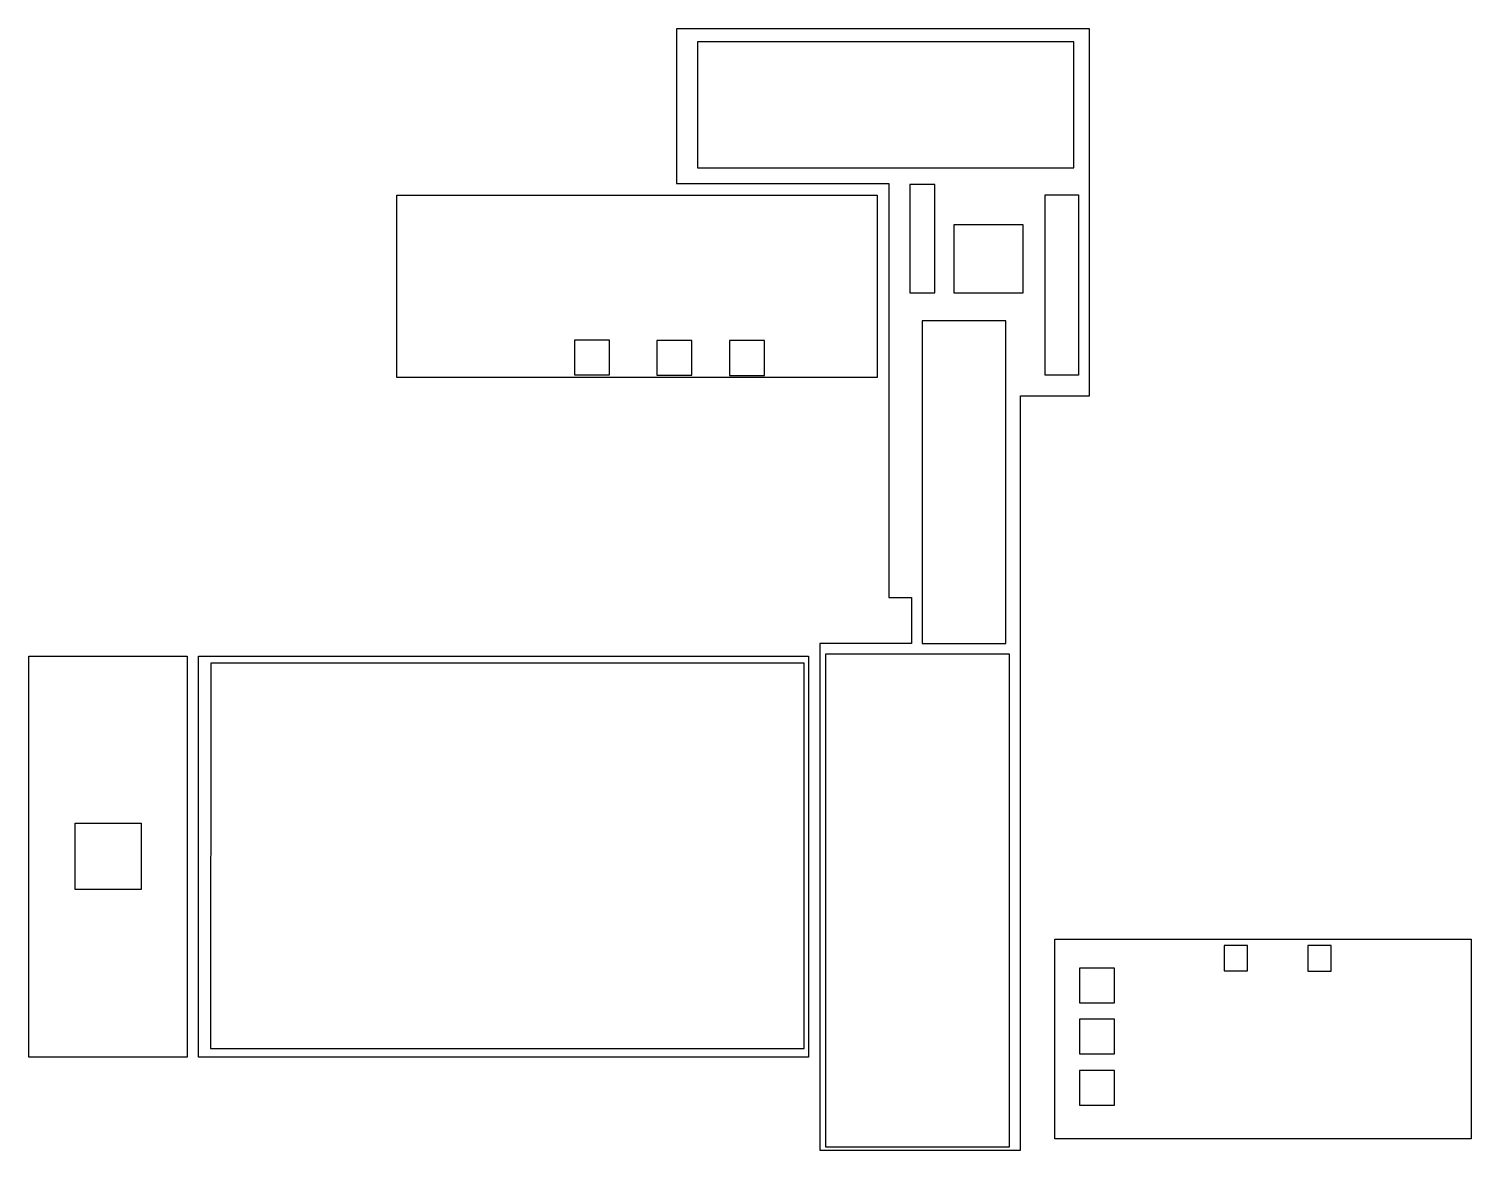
# Model space of a CAD drawing. Header units: metres. Extents: x 2326 to 2338.5, y 1812.1 to 1821.8.
import ezdxf

# ---------------------------------------------------------------- set-up
doc = ezdxf.new("R2010")
doc.units = ezdxf.units.M
doc.layers.add('AREE LEONARDO', color=5, linetype='Continuous')

msp = doc.modelspace()

# ---------------------------------------------------------------- linework, layer by layer
at = {"layer": 'AREE LEONARDO', "color": 5}
for points in [[(2331.602, 1821.84), (2331.602, 1820.49), (2333.452, 1820.49), (2333.452, 1816.88), (2333.652, 1816.88), (2333.652, 1816.48), (2332.852, 1816.48), (2332.852, 1812.06), (2334.602, 1812.06), (2334.602, 1818.64), (2335.202, 1818.64), (2335.202, 1821.84), (2331.602, 1821.84)], [(2327.432, 1816.37), (2332.752, 1816.37), (2332.752, 1812.87), (2327.432, 1812.87)]]:
    msp.add_lwpolyline(points, close=True, dxfattribs=at)
at = {"layer": 'AREE LEONARDO', "color": 2}
for points in [[(2335.068, 1821.728), (2331.784, 1821.728), (2331.784, 1820.629), (2335.068, 1820.629)], [(2333.853, 1820.483), (2333.635, 1820.483), (2333.635, 1819.537), (2333.853, 1819.537)], [(2335.107, 1818.819), (2334.818, 1818.819), (2334.818, 1820.393), (2335.107, 1820.393)], [(2334.473, 1819.293), (2333.745, 1819.293), (2333.745, 1816.478), (2334.473, 1816.478)], [(2331.017, 1819.125), (2330.711, 1819.125), (2330.711, 1818.822), (2331.017, 1818.822)], [(2331.735, 1819.122), (2331.429, 1819.122), (2331.429, 1818.819), (2331.735, 1818.819)], [(2332.369, 1819.121), (2332.063, 1819.121), (2332.063, 1818.818), (2332.369, 1818.818)], [(2332.716, 1816.309), (2327.538, 1816.309), (2327.537, 1812.948), (2332.715, 1812.948)], [(2334.506, 1816.387), (2332.902, 1816.387), (2332.902, 1812.089), (2334.506, 1812.089)], [(2326.355, 1814.913), (2326.933, 1814.913), (2326.933, 1814.333), (2326.355, 1814.333)], [(2336.582, 1813.845), (2336.378, 1813.845), (2336.378, 1813.624), (2336.582, 1813.624)], [(2337.312, 1813.844), (2337.108, 1813.844), (2337.108, 1813.622), (2337.312, 1813.622)], [(2335.422, 1813.648), (2335.116, 1813.648), (2335.116, 1813.345), (2335.422, 1813.345)], [(2335.422, 1813.202), (2335.116, 1813.202), (2335.116, 1812.899), (2335.422, 1812.899)], [(2335.421, 1812.755), (2335.115, 1812.755), (2335.115, 1812.452), (2335.421, 1812.452)]]:
    msp.add_lwpolyline(points, close=True, dxfattribs=at)
at = {"layer": 'AREE LEONARDO', "color": 3}
for points in [[(2329.162, 1820.39), (2333.352, 1820.39), (2333.352, 1818.8), (2329.162, 1818.8)], [(2325.952, 1816.37), (2327.332, 1816.37), (2327.332, 1812.87), (2325.952, 1812.87)], [(2338.532, 1812.16), (2334.902, 1812.16), (2334.902, 1813.9), (2338.532, 1813.9)]]:
    msp.add_lwpolyline(points, close=True, dxfattribs=at)
at = {"layer": 'AREE LEONARDO', "color": 1}
msp.add_lwpolyline([(2334.022, 1820.135), (2334.622, 1820.135), (2334.622, 1819.535), (2334.022, 1819.535)], close=True, dxfattribs=at)

doc.saveas('drawing.dxf')
